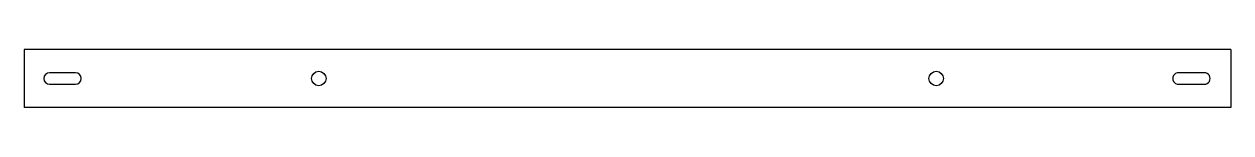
# Model space of a CAD drawing. Header units: millimetres. Extents: x -259 to 259, y 0 to 25.
import ezdxf

# ---------------------------------------------------------------- set-up
doc = ezdxf.new("R2010")
doc.units = ezdxf.units.MM

msp = doc.modelspace()

# ---------------------------------------------------------------- linework, layer by layer
at = {"color": 7, "linetype": 'Continuous', "lineweight": 25}
for p, q in [((258.9, 25), (-258.9, 25)), ((-258.9, 25), (-258.9, 0)), ((258.9, 25), (258.9, 0)), ((-236.9, 15), (-247.95, 15)), ((247.5, 15), (236.45, 15)), ((-247.95, 10), (-236.9, 10)), ((236.45, 10), (247.5, 10)), ((258.9, 0), (-258.9, 0))]:
    msp.add_line(p, q, dxfattribs=at)
for centre in [(-132.47, 12.5), (132.47, 12.5)]:
    msp.add_circle(centre, 3.1, dxfattribs=at)
for centre, start, end in [((-247.95, 12.5), 90, 270), ((-236.9, 12.5), 270, 90)]:
    msp.add_arc(centre, 2.5, start, end, dxfattribs=at)
for centre, start_param, end_param in [((236.45, 12.5), 1.570796, 4.712389), ((247.5, 12.5), 4.712389, 7.853982)]:
    msp.add_ellipse(centre, major_axis=(2.5, 0), ratio=0.999994, start_param=start_param, end_param=end_param, dxfattribs=at)

doc.saveas('drawing.dxf')
